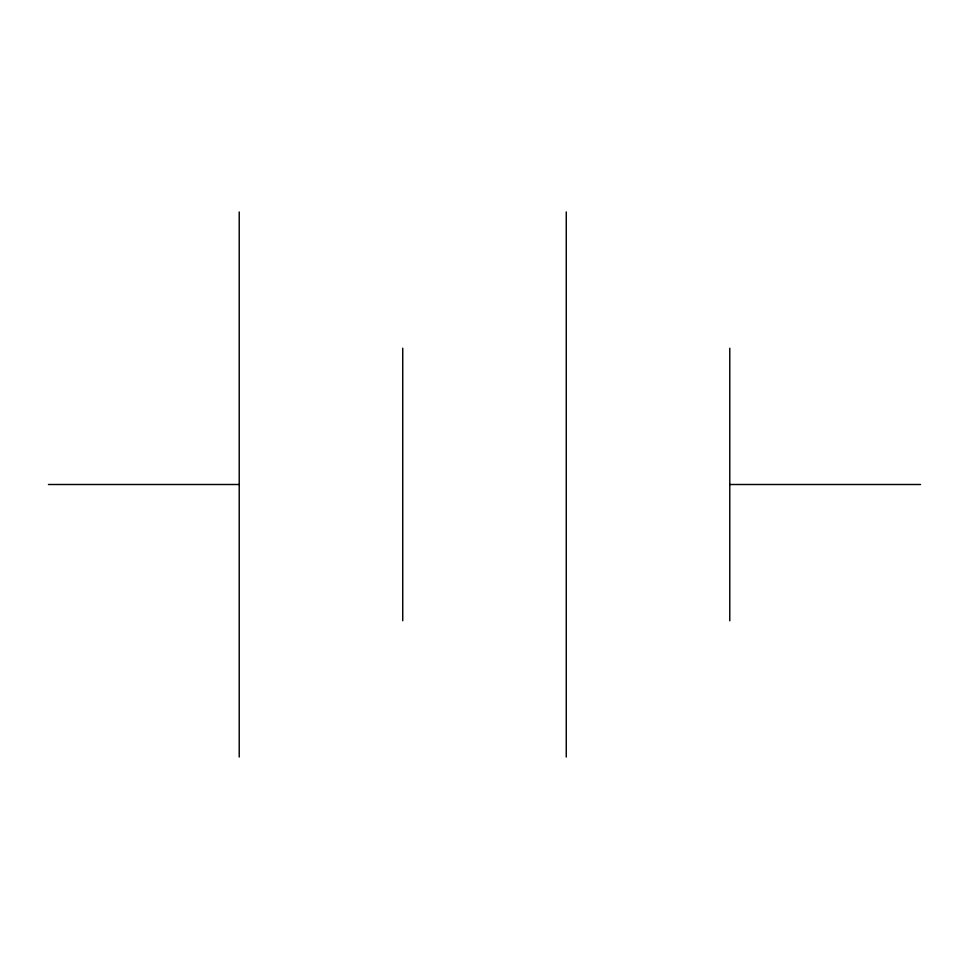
<?xml version="1.0" encoding="UTF-8"?>
<svg xmlns="http://www.w3.org/2000/svg" width="969" height="969" viewBox="0 0 969 969"><rect width="100%" height="100%" fill="white"/><g stroke="black" fill="none" stroke-linecap="round" stroke-linejoin="round"><path stroke-width="1.45" d="M48.45 484.5L239.222 484.5M729.778 484.5L920.55 484.5M729.778 348.234L729.778 620.766M566.259 211.969L566.259 757.031M402.741 348.234L402.741 620.766M239.222 211.969L239.222 757.031"/></g></svg>
